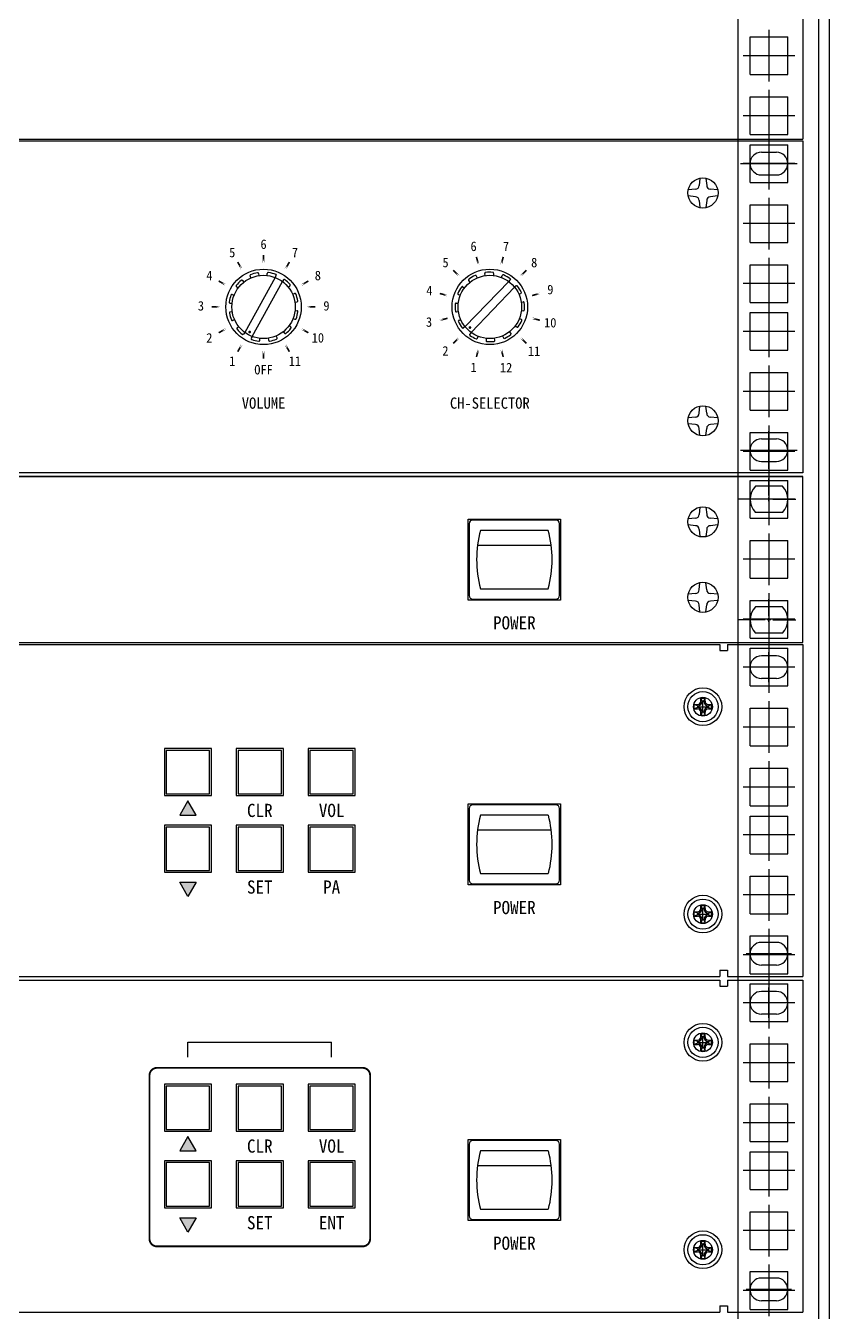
# Model space of a CAD drawing. Header units: millimetres. Extents: x 0 to 841, y 0 to 594.
# Drawn here: x 687.83 to 698.48, y 194.76 to 211.82 of the extents above; entities that cross this region are included whole.
import ezdxf
from ezdxf.enums import TextEntityAlignment as Align

# ---------------------------------------------------------------- set-up
doc = ezdxf.new("R2010")
doc.units = ezdxf.units.MM
doc.header["$LTSCALE"] = 10
doc.layers.add('LINE05', color=2, linetype='Continuous')
doc.layers.add('LINE06', color=9, linetype='Continuous')
doc.styles.get("Standard").update_dxf_attribs({"font": 'GulimChe.ttf'})

# ---------------------------------------------------------------- blocks, each defined once
blk = doc.blocks.new('sw-05')
at = {"color": 7}
for p, q in [((11, 10.5), (-11, 10.5)), ((-12, 9.5), (-12, -9.5)), ((9, 7.75), (-9, 7.75)), ((12, -9.5), (12, 9.5)), ((9.77, 3.75), (-9.77, 3.75)), ((-9, -7.75), (9, -7.75)), ((-11, -10.5), (11, -10.5))]:
    blk.add_line(p, q, dxfattribs=at)
for centre, radius, start, end in [((-11, 9.5), 1, 90, 180), ((11, 9.5), 1, 0, 90), ((20.53, 0), 30.53, 165.2952, 194.7048), ((-20.53, 0), 30.53, 345.2952, 14.7048), ((-11, -9.5), 1, 180, 270), ((11, -9.5), 1, 270, 0)]:
    blk.add_arc(centre, radius, start, end, dxfattribs=at)

msp = doc.modelspace()

# ---------------------------------------------------------------- hatches: boundary and pattern name
at = {"layer": 'LINE06'}
for points in [[(689.976, 201.543), (689.867, 201.356), (690.084, 201.356)], [(690.084, 200.465), (689.867, 200.465), (689.976, 200.277)], [(689.976, 197.093), (689.867, 196.906), (690.084, 196.906)], [(690.084, 196.015), (689.867, 196.015), (689.976, 195.827)]]:
    msp.add_hatch(color=256, dxfattribs=at).paths.add_polyline_path(points)

# ---------------------------------------------------------------- linework, layer by layer
at = {"layer": 'LINE05'}
msp.add_line((698.478, 223.661), (698.478, 123.536), dxfattribs=at)
at = {"layer": 'LINE06'}
for p, q in [((697.271, 130.211), (697.271, 223.661)), ((698.341, 130.211), (698.341, 223.661)), ((698.128, 216.992), (698.128, 210.317)), ((697.428, 211.173), (697.428, 211.673)), ((697.428, 211.673), (697.928, 211.673)), ((697.678, 211.766), (697.678, 211.081)), ((697.928, 211.173), (697.928, 211.673)), ((698.02, 211.423), (697.336, 211.423)), ((697.428, 211.173), (697.928, 211.173)), ((697.428, 210.378), (697.428, 210.878)), ((697.428, 210.878), (697.928, 210.878)), ((697.678, 210.971), (697.678, 210.286)), ((697.928, 210.378), (697.928, 210.878)), ((698.02, 210.628), (697.336, 210.628)), ((673.978, 210.317), (698.128, 210.317)), ((697.428, 210.378), (697.928, 210.378)), ((697.678, 210.336), (697.678, 209.651)), ((673.978, 210.293), (698.128, 210.293)), ((697.428, 209.743), (697.428, 210.243)), ((697.428, 210.243), (697.928, 210.243)), ((697.578, 210.143), (697.778, 210.143)), ((697.678, 210.242), (697.678, 209.743)), ((697.928, 209.743), (697.928, 210.243)), ((698.128, 210.293), (698.128, 205.893)), ((697.303, 209.993), (698.053, 209.993)), ((698.02, 209.993), (697.336, 209.993)), ((696.763, 209.797), (696.753, 209.704)), ((696.843, 209.797), (696.853, 209.704)), ((697.578, 209.843), (697.778, 209.843)), ((696.703, 209.654), (696.609, 209.644)), ((696.997, 209.644), (696.903, 209.654)), ((697.428, 209.743), (697.928, 209.743)), ((696.703, 209.554), (696.609, 209.564)), ((696.753, 209.504), (696.763, 209.41)), ((696.853, 209.504), (696.843, 209.41)), ((696.997, 209.564), (696.903, 209.554)), ((697.678, 209.541), (697.678, 208.856)), ((697.428, 208.948), (697.428, 209.448)), ((697.428, 209.448), (697.928, 209.448)), ((697.928, 208.948), (697.928, 209.448)), ((698.02, 209.198), (697.336, 209.198)), ((697.428, 208.948), (697.928, 208.948)), ((697.428, 208.153), (697.428, 208.653)), ((697.428, 208.653), (697.928, 208.653)), ((697.678, 208.746), (697.678, 208.061)), ((697.928, 208.153), (697.928, 208.653)), ((690.699, 208.444), (690.716, 208.422)), ((691.132, 208.484), (690.729, 207.756)), ((690.81, 208.478), (690.799, 208.504)), ((690.825, 207.703), (691.228, 208.431)), ((690.911, 208.536), (690.916, 208.509)), ((691.025, 208.511), (691.028, 208.538)), ((691.146, 208.522), (691.132, 208.484)), ((691.244, 208.454), (691.228, 208.431)), ((694.228, 208.431), (693.65, 207.832)), ((693.716, 208.422), (693.699, 208.444)), ((693.799, 208.504), (693.81, 208.478)), ((693.916, 208.509), (693.911, 208.536)), ((694.028, 208.538), (694.025, 208.511)), ((694.132, 208.484), (694.142, 208.51)), ((694.251, 208.464), (694.228, 208.431)), ((690.64, 208.343), (690.618, 208.359)), ((691.306, 208.355), (691.328, 208.373)), ((691.363, 208.261), (691.389, 208.272)), ((693.618, 208.359), (693.64, 208.343)), ((693.729, 207.756), (694.306, 208.355)), ((694.328, 208.373), (694.306, 208.355)), ((694.363, 208.261), (694.389, 208.272)), ((698.02, 208.403), (697.336, 208.403)), ((690.533, 208.144), (690.561, 208.141)), ((690.561, 208.257), (690.587, 208.247)), ((691.393, 208.156), (691.421, 208.16)), ((693.533, 208.144), (693.561, 208.141)), ((693.561, 208.257), (693.587, 208.247)), ((694.393, 208.156), (694.421, 208.16)), ((697.428, 208.153), (697.928, 208.153)), ((697.678, 208.111), (697.678, 207.426)), ((690.535, 208.027), (690.563, 208.031)), ((690.568, 207.914), (690.593, 207.926)), ((691.369, 207.94), (691.395, 207.93)), ((691.395, 208.046), (691.423, 208.043)), ((693.535, 208.027), (693.563, 208.031)), ((693.568, 207.914), (693.593, 207.926)), ((694.369, 207.94), (694.395, 207.93)), ((694.395, 208.046), (694.423, 208.043)), ((697.428, 207.518), (697.428, 208.018)), ((697.428, 208.018), (697.928, 208.018)), ((697.928, 207.518), (697.928, 208.018)), ((690.628, 207.814), (690.65, 207.832)), ((690.729, 207.756), (690.712, 207.733)), ((691.24, 207.765), (691.257, 207.743)), ((691.338, 207.827), (691.316, 207.844)), ((693.65, 207.832), (693.628, 207.814)), ((693.729, 207.756), (693.712, 207.733)), ((694.257, 207.743), (694.24, 207.765)), ((694.316, 207.844), (694.338, 207.827)), ((698.02, 207.768), (697.336, 207.768)), ((690.825, 207.703), (690.814, 207.677)), ((690.928, 207.648), (690.931, 207.676)), ((691.041, 207.678), (691.045, 207.651)), ((691.157, 207.683), (691.146, 207.708)), ((693.814, 207.677), (693.825, 207.703)), ((693.931, 207.676), (693.928, 207.648)), ((694.045, 207.651), (694.041, 207.678)), ((694.146, 207.708), (694.157, 207.683)), ((697.428, 207.518), (697.928, 207.518)), ((697.678, 207.316), (697.678, 206.631)), ((697.428, 206.723), (697.428, 207.223)), ((697.428, 207.223), (697.928, 207.223)), ((697.928, 206.723), (697.928, 207.223)), ((698.02, 206.973), (697.336, 206.973)), ((696.753, 206.683), (696.763, 206.777)), ((696.853, 206.683), (696.843, 206.777)), ((696.703, 206.633), (696.609, 206.623)), ((696.997, 206.623), (696.903, 206.633)), ((697.428, 206.723), (697.928, 206.723)), ((696.703, 206.533), (696.609, 206.543)), ((696.763, 206.39), (696.753, 206.483)), ((696.843, 206.39), (696.853, 206.483)), ((696.997, 206.543), (696.903, 206.533)), ((697.428, 205.928), (697.428, 206.428)), ((697.428, 206.428), (697.928, 206.428)), ((697.678, 206.521), (697.678, 205.836)), ((697.678, 205.945), (697.678, 206.444)), ((697.928, 205.928), (697.928, 206.428)), ((697.578, 206.343), (697.778, 206.343)), ((697.303, 206.193), (698.053, 206.193)), ((698.02, 206.178), (697.336, 206.178)), ((697.578, 206.043), (697.778, 206.043)), ((698.128, 205.893), (673.978, 205.893)), ((697.428, 205.928), (697.928, 205.928)), ((697.678, 205.886), (697.678, 205.201)), ((698.128, 205.843), (673.978, 205.843)), ((673.978, 205.843), (698.128, 205.843)), ((697.428, 205.293), (697.428, 205.793)), ((697.428, 205.793), (697.928, 205.793)), ((697.857, 205.718), (697.5, 205.718)), ((697.678, 205.593), (697.678, 205.818)), ((697.928, 205.293), (697.928, 205.793)), ((698.128, 203.643), (698.128, 205.843)), ((697.628, 205.543), (697.276, 205.543)), ((698.02, 205.543), (697.336, 205.543)), ((697.703, 205.543), (697.653, 205.543)), ((697.678, 205.518), (697.678, 205.568)), ((697.728, 205.543), (698.034, 205.543)), ((696.763, 205.437), (696.753, 205.343)), ((696.843, 205.437), (696.853, 205.343)), ((697.857, 205.368), (697.5, 205.368)), ((697.678, 205.493), (697.678, 205.268)), ((696.703, 205.293), (696.609, 205.283)), ((696.703, 205.193), (696.609, 205.203)), ((696.997, 205.283), (696.903, 205.293)), ((696.997, 205.203), (696.903, 205.193)), ((697.428, 205.293), (697.928, 205.293)), ((696.753, 205.143), (696.763, 205.05)), ((696.853, 205.143), (696.843, 205.05)), ((697.678, 205.091), (697.678, 204.406)), ((697.428, 204.498), (697.428, 204.998)), ((697.428, 204.998), (697.928, 204.998)), ((697.928, 204.498), (697.928, 204.998)), ((698.02, 204.748), (697.336, 204.748)), ((696.753, 204.343), (696.763, 204.437)), ((696.853, 204.343), (696.843, 204.437)), ((697.428, 204.498), (697.928, 204.498)), ((696.703, 204.293), (696.609, 204.283)), ((696.703, 204.193), (696.609, 204.203)), ((696.997, 204.283), (696.903, 204.293)), ((696.997, 204.203), (696.903, 204.193)), ((697.428, 203.703), (697.428, 204.203)), ((697.428, 204.203), (697.928, 204.203)), ((697.678, 204.296), (697.678, 203.611)), ((697.678, 203.993), (697.678, 204.218)), ((697.928, 203.703), (697.928, 204.203)), ((696.763, 204.05), (696.753, 204.143)), ((696.843, 204.05), (696.853, 204.143)), ((697.857, 204.118), (697.5, 204.118)), ((697.628, 203.943), (697.276, 203.943)), ((698.02, 203.953), (697.336, 203.953)), ((697.703, 203.943), (697.653, 203.943)), ((697.678, 203.918), (697.678, 203.968)), ((697.678, 203.893), (697.678, 203.668)), ((697.728, 203.943), (698.034, 203.943)), ((697.428, 203.703), (697.928, 203.703)), ((697.857, 203.768), (697.5, 203.768)), ((697.678, 203.661), (697.678, 202.976)), ((673.978, 203.643), (698.128, 203.643)), ((675.078, 203.618), (697.028, 203.618)), ((697.028, 203.618), (697.028, 203.538)), ((697.028, 203.538), (697.128, 203.538)), ((697.128, 203.618), (697.128, 203.538)), ((697.128, 203.618), (698.128, 203.618)), ((697.428, 203.068), (697.428, 203.568)), ((697.428, 203.568), (697.928, 203.568)), ((697.678, 203.118), (697.678, 203.518)), ((697.928, 203.068), (697.928, 203.568)), ((698.128, 203.618), (698.128, 199.218)), ((698.02, 203.318), (697.336, 203.318)), ((697.978, 203.318), (697.378, 203.318)), ((697.778, 203.468), (697.578, 203.468)), ((697.778, 203.168), (697.578, 203.168)), ((697.428, 203.068), (697.928, 203.068)), ((696.689, 202.822), (696.729, 202.822)), ((696.689, 202.765), (696.689, 202.822)), ((696.729, 202.805), (696.689, 202.822)), ((696.729, 202.805), (696.729, 202.782)), ((696.775, 202.908), (696.832, 202.908)), ((696.775, 202.868), (696.775, 202.908)), ((696.792, 202.868), (696.775, 202.908)), ((696.815, 202.868), (696.792, 202.868)), ((696.803, 202.719), (696.803, 202.868)), ((696.815, 202.868), (696.832, 202.908)), ((696.832, 202.868), (696.832, 202.908)), ((696.877, 202.822), (696.917, 202.822)), ((696.877, 202.805), (696.917, 202.822)), ((696.877, 202.805), (696.877, 202.782)), ((696.917, 202.765), (696.917, 202.822)), ((697.678, 202.866), (697.678, 202.181)), ((696.729, 202.782), (696.689, 202.765)), ((696.689, 202.765), (696.729, 202.765)), ((696.729, 202.793), (696.877, 202.793)), ((696.775, 202.679), (696.775, 202.719)), ((696.792, 202.719), (696.775, 202.679)), ((696.775, 202.679), (696.832, 202.679)), ((696.815, 202.719), (696.792, 202.719)), ((696.815, 202.719), (696.832, 202.679)), ((696.832, 202.679), (696.832, 202.719)), ((696.877, 202.782), (696.917, 202.765)), ((696.877, 202.765), (696.917, 202.765)), ((697.428, 202.273), (697.428, 202.773)), ((697.428, 202.773), (697.928, 202.773)), ((697.928, 202.273), (697.928, 202.773)), ((698.02, 202.523), (697.336, 202.523)), ((697.428, 202.273), (697.928, 202.273)), ((697.428, 201.478), (697.428, 201.978)), ((697.428, 201.978), (697.928, 201.978)), ((697.678, 202.071), (697.678, 201.386)), ((697.928, 201.478), (697.928, 201.978)), ((698.02, 201.728), (697.336, 201.728)), ((693.703, 201.443), (693.703, 200.493)), ((694.853, 201.493), (693.753, 201.493)), ((694.903, 200.493), (694.903, 201.443)), ((697.428, 201.478), (697.928, 201.478)), ((694.753, 201.356), (693.853, 201.356)), ((697.428, 200.843), (697.428, 201.343)), ((697.428, 201.343), (697.928, 201.343)), ((697.678, 201.436), (697.678, 200.751)), ((697.928, 200.843), (697.928, 201.343)), ((694.792, 201.156), (693.815, 201.156)), ((698.02, 201.093), (697.336, 201.093)), ((697.428, 200.843), (697.928, 200.843)), ((697.678, 200.641), (697.678, 199.956)), ((693.753, 200.443), (694.853, 200.443)), ((693.853, 200.581), (694.753, 200.581)), ((697.428, 200.048), (697.428, 200.548)), ((697.428, 200.548), (697.928, 200.548)), ((697.928, 200.048), (697.928, 200.548)), ((698.02, 200.298), (697.336, 200.298)), ((696.775, 200.158), (696.832, 200.158)), ((696.775, 200.118), (696.775, 200.158)), ((696.792, 200.118), (696.775, 200.158)), ((696.815, 200.118), (696.792, 200.118)), ((696.803, 199.969), (696.803, 200.118)), ((696.815, 200.118), (696.832, 200.158)), ((696.832, 200.118), (696.832, 200.158)), ((696.689, 200.072), (696.729, 200.072)), ((696.689, 200.015), (696.689, 200.072)), ((696.729, 200.055), (696.689, 200.072)), ((696.729, 200.032), (696.689, 200.015)), ((696.689, 200.015), (696.729, 200.015)), ((696.729, 200.055), (696.729, 200.032)), ((696.729, 200.043), (696.877, 200.043)), ((696.775, 199.929), (696.775, 199.969)), ((696.792, 199.969), (696.775, 199.929)), ((696.775, 199.929), (696.832, 199.929)), ((696.815, 199.969), (696.792, 199.969)), ((696.815, 199.969), (696.832, 199.929)), ((696.832, 199.929), (696.832, 199.969)), ((696.877, 200.072), (696.917, 200.072)), ((696.877, 200.055), (696.917, 200.072)), ((696.877, 200.055), (696.877, 200.032)), ((696.877, 200.032), (696.917, 200.015)), ((696.877, 200.015), (696.917, 200.015)), ((696.917, 200.015), (696.917, 200.072)), ((697.428, 200.048), (697.928, 200.048)), ((697.428, 199.253), (697.428, 199.753)), ((697.428, 199.753), (697.928, 199.753)), ((697.678, 199.846), (697.678, 199.161)), ((697.928, 199.253), (697.928, 199.753)), ((697.778, 199.668), (697.578, 199.668)), ((697.678, 199.718), (697.678, 199.318)), ((698.02, 199.503), (697.336, 199.503)), ((697.978, 199.518), (697.378, 199.518)), ((697.028, 199.298), (697.028, 199.218)), ((697.028, 199.298), (697.128, 199.298)), ((697.128, 199.298), (697.128, 199.218)), ((697.428, 199.253), (697.928, 199.253)), ((697.778, 199.368), (697.578, 199.368)), ((675.078, 199.218), (697.028, 199.218)), ((675.078, 199.168), (697.028, 199.168)), ((697.028, 199.168), (697.028, 199.088)), ((697.028, 199.088), (697.128, 199.088)), ((697.128, 199.218), (698.128, 199.218)), ((697.128, 199.168), (697.128, 199.088)), ((697.128, 199.168), (698.128, 199.168)), ((697.428, 198.618), (697.428, 199.118)), ((697.428, 199.118), (697.928, 199.118)), ((697.678, 199.211), (697.678, 198.526)), ((697.678, 198.668), (697.678, 199.068)), ((697.928, 198.618), (697.928, 199.118)), ((698.128, 199.168), (698.128, 194.768)), ((697.778, 199.018), (697.578, 199.018)), ((698.02, 198.868), (697.336, 198.868)), ((697.978, 198.868), (697.378, 198.868)), ((697.778, 198.718), (697.578, 198.718)), ((697.428, 198.618), (697.928, 198.618)), ((696.689, 198.372), (696.729, 198.372)), ((696.689, 198.315), (696.689, 198.372)), ((696.729, 198.355), (696.689, 198.372)), ((696.775, 198.458), (696.832, 198.458)), ((696.775, 198.418), (696.775, 198.458)), ((696.792, 198.418), (696.775, 198.458)), ((696.815, 198.418), (696.792, 198.418)), ((696.803, 198.269), (696.803, 198.418)), ((696.815, 198.418), (696.832, 198.458)), ((696.832, 198.418), (696.832, 198.458)), ((696.877, 198.372), (696.917, 198.372)), ((696.877, 198.355), (696.917, 198.372)), ((696.917, 198.315), (696.917, 198.372)), ((697.678, 198.416), (697.678, 197.731)), ((689.976, 198.345), (691.881, 198.345)), ((689.976, 198.145), (689.976, 198.345)), ((691.881, 198.145), (691.881, 198.345)), ((696.729, 198.332), (696.689, 198.315)), ((696.689, 198.315), (696.729, 198.315)), ((696.729, 198.355), (696.729, 198.332)), ((696.729, 198.343), (696.877, 198.343)), ((696.775, 198.229), (696.775, 198.269)), ((696.792, 198.269), (696.775, 198.229)), ((696.775, 198.229), (696.832, 198.229)), ((696.815, 198.269), (696.792, 198.269)), ((696.815, 198.269), (696.832, 198.229)), ((696.832, 198.229), (696.832, 198.269)), ((696.877, 198.355), (696.877, 198.332)), ((696.877, 198.332), (696.917, 198.315)), ((696.877, 198.315), (696.917, 198.315)), ((697.428, 197.823), (697.428, 198.323)), ((697.428, 198.323), (697.928, 198.323)), ((697.928, 197.823), (697.928, 198.323)), ((698.02, 198.073), (697.336, 198.073)), ((697.428, 197.823), (697.928, 197.823)), ((697.428, 197.028), (697.428, 197.528)), ((697.428, 197.528), (697.928, 197.528)), ((697.678, 197.621), (697.678, 196.936)), ((697.928, 197.028), (697.928, 197.528)), ((698.02, 197.278), (697.336, 197.278)), ((694.853, 197.043), (693.753, 197.043)), ((697.428, 197.028), (697.928, 197.028)), ((693.703, 196.993), (693.703, 196.043)), ((694.753, 196.906), (693.853, 196.906)), ((694.903, 196.043), (694.903, 196.993)), ((697.428, 196.393), (697.428, 196.893)), ((697.428, 196.893), (697.928, 196.893)), ((697.678, 196.986), (697.678, 196.301)), ((697.928, 196.393), (697.928, 196.893)), ((694.792, 196.706), (693.815, 196.706)), ((698.02, 196.643), (697.336, 196.643)), ((697.428, 196.393), (697.928, 196.393)), ((697.678, 196.191), (697.678, 195.506)), ((693.753, 195.993), (694.853, 195.993)), ((693.853, 196.131), (694.753, 196.131)), ((697.428, 195.598), (697.428, 196.098)), ((697.428, 196.098), (697.928, 196.098)), ((697.928, 195.598), (697.928, 196.098)), ((698.02, 195.848), (697.336, 195.848)), ((696.775, 195.708), (696.832, 195.708)), ((696.775, 195.668), (696.775, 195.708)), ((696.792, 195.668), (696.775, 195.708)), ((696.815, 195.668), (696.792, 195.668)), ((696.803, 195.519), (696.803, 195.668)), ((696.815, 195.668), (696.832, 195.708)), ((696.832, 195.668), (696.832, 195.708)), ((696.689, 195.622), (696.729, 195.622)), ((696.689, 195.565), (696.689, 195.622)), ((696.729, 195.605), (696.689, 195.622)), ((696.729, 195.582), (696.689, 195.565)), ((696.689, 195.565), (696.729, 195.565)), ((696.729, 195.605), (696.729, 195.582)), ((696.729, 195.593), (696.877, 195.593)), ((696.775, 195.479), (696.775, 195.519)), ((696.792, 195.519), (696.775, 195.479)), ((696.775, 195.479), (696.832, 195.479)), ((696.815, 195.519), (696.792, 195.519)), ((696.815, 195.519), (696.832, 195.479)), ((696.832, 195.479), (696.832, 195.519)), ((696.877, 195.622), (696.917, 195.622)), ((696.877, 195.605), (696.917, 195.622)), ((696.877, 195.605), (696.877, 195.582)), ((696.877, 195.582), (696.917, 195.565)), ((696.877, 195.565), (696.917, 195.565)), ((696.917, 195.565), (696.917, 195.622)), ((697.428, 195.598), (697.928, 195.598)), ((697.428, 194.803), (697.428, 195.303)), ((697.428, 195.303), (697.928, 195.303)), ((697.678, 195.396), (697.678, 194.711)), ((697.928, 194.803), (697.928, 195.303)), ((697.778, 195.218), (697.578, 195.218)), ((697.678, 195.268), (697.678, 194.868)), ((698.02, 195.053), (697.336, 195.053)), ((697.978, 195.068), (697.378, 195.068)), ((697.028, 194.848), (697.028, 194.768)), ((697.028, 194.848), (697.128, 194.848)), ((697.128, 194.848), (697.128, 194.768)), ((697.428, 194.803), (697.928, 194.803)), ((697.778, 194.918), (697.578, 194.918)), ((675.078, 194.768), (697.028, 194.768)), ((697.128, 194.768), (698.128, 194.768))]:
    msp.add_line(p, q, dxfattribs=at)
at = {"layer": 'LINE06', "const_width": 0.0217}
for points in [[(690.978, 208.671), (690.978, 208.78)], [(690.689, 208.594), (690.635, 208.688)], [(691.267, 208.594), (691.321, 208.688)], [(693.828, 208.652), (693.8, 208.756)], [(694.128, 208.652), (694.156, 208.756)], [(690.478, 208.382), (690.384, 208.437)], [(691.479, 208.382), (691.572, 208.437)], [(693.569, 208.502), (693.493, 208.579)], [(694.387, 208.502), (694.463, 208.579)], [(693.42, 208.243), (693.315, 208.271)], [(694.644, 208.272), (694.539, 208.244)], [(694.644, 208.272), (694.539, 208.244)], [(694.644, 208.272), (694.539, 208.244)], [(694.644, 208.272), (694.539, 208.244)], [(694.644, 208.272), (694.539, 208.244)], [(694.644, 208.272), (694.539, 208.244)], [(694.644, 208.272), (694.539, 208.244)], [(694.644, 208.272), (694.539, 208.244)], [(690.4, 208.093), (690.292, 208.093)], [(691.556, 208.093), (691.664, 208.093)], [(693.312, 207.915), (693.417, 207.943)], [(693.312, 207.915), (693.417, 207.943)], [(693.312, 207.915), (693.417, 207.943)], [(693.312, 207.915), (693.417, 207.943)], [(693.312, 207.915), (693.417, 207.943)], [(693.312, 207.915), (693.417, 207.943)], [(693.312, 207.915), (693.417, 207.943)], [(693.312, 207.915), (693.417, 207.943)], [(694.536, 207.944), (694.641, 207.916)], [(690.478, 207.804), (690.384, 207.75)], [(691.479, 207.804), (691.572, 207.75)], [(690.689, 207.593), (690.635, 207.499)], [(691.267, 207.593), (691.321, 207.499)], [(693.569, 207.685), (693.493, 207.608)], [(694.387, 207.685), (694.463, 207.608)], [(690.978, 207.515), (690.978, 207.407)], [(693.828, 207.535), (693.8, 207.43)], [(694.128, 207.535), (694.156, 207.43)]]:
    msp.add_lwpolyline(points, close=True, dxfattribs=at)
at = {"layer": 'LINE06', "const_width": 0.018}
for points in [[(690.801, 207.756, 1), (690.787, 207.766, 1)], [(693.72, 207.813, 1), (693.709, 207.827, 1)]]:
    msp.add_lwpolyline(points, format="xyb", close=True, dxfattribs=at)
at = {"layer": 'LINE06'}
for points in [[(693.691, 204.206), (693.691, 205.281), (694.916, 205.281), (694.916, 204.206)], [(693.691, 204.206), (693.691, 205.281), (694.916, 205.281), (694.916, 204.206)], [(689.663, 201.614), (690.288, 201.614), (690.288, 202.239), (689.663, 202.239)], [(689.663, 201.614), (690.288, 201.614), (690.288, 202.239), (689.663, 202.239)], [(689.688, 201.639), (690.263, 201.639), (690.263, 202.214), (689.688, 202.214)], [(690.616, 201.614), (691.241, 201.614), (691.241, 202.239), (690.616, 202.239)], [(690.616, 201.614), (691.241, 201.614), (691.241, 202.239), (690.616, 202.239)], [(690.641, 201.639), (691.216, 201.639), (691.216, 202.214), (690.641, 202.214)], [(691.568, 201.614), (692.193, 201.614), (692.193, 202.239), (691.568, 202.239)], [(691.568, 201.614), (692.193, 201.614), (692.193, 202.239), (691.568, 202.239)], [(691.593, 201.639), (692.168, 201.639), (692.168, 202.214), (691.593, 202.214)], [(689.976, 201.543), (689.867, 201.356), (690.084, 201.356)], [(693.691, 200.431), (693.691, 201.506), (694.916, 201.506), (694.916, 200.431)], [(693.691, 200.431), (693.691, 201.506), (694.916, 201.506), (694.916, 200.431)], [(689.663, 200.598), (690.288, 200.598), (690.288, 201.223), (689.663, 201.223)], [(689.663, 200.598), (690.288, 200.598), (690.288, 201.223), (689.663, 201.223)], [(689.688, 200.623), (690.263, 200.623), (690.263, 201.198), (689.688, 201.198)], [(690.616, 200.598), (691.241, 200.598), (691.241, 201.223), (690.616, 201.223)], [(690.616, 200.598), (691.241, 200.598), (691.241, 201.223), (690.616, 201.223)], [(690.641, 200.623), (691.216, 200.623), (691.216, 201.198), (690.641, 201.198)], [(691.568, 200.598), (692.193, 200.598), (692.193, 201.223), (691.568, 201.223)], [(691.568, 200.598), (692.193, 200.598), (692.193, 201.223), (691.568, 201.223)], [(691.593, 200.623), (692.168, 200.623), (692.168, 201.198), (691.593, 201.198)], [(689.976, 200.277), (689.867, 200.465), (690.084, 200.465)], [(689.663, 197.164), (690.288, 197.164), (690.288, 197.789), (689.663, 197.789)], [(689.663, 197.164), (690.288, 197.164), (690.288, 197.789), (689.663, 197.789)], [(689.688, 197.189), (690.263, 197.189), (690.263, 197.764), (689.688, 197.764)], [(690.616, 197.164), (691.241, 197.164), (691.241, 197.789), (690.616, 197.789)], [(690.616, 197.164), (691.241, 197.164), (691.241, 197.789), (690.616, 197.789)], [(690.641, 197.189), (691.216, 197.189), (691.216, 197.764), (690.641, 197.764)], [(691.568, 197.164), (692.193, 197.164), (692.193, 197.789), (691.568, 197.789)], [(691.568, 197.164), (692.193, 197.164), (692.193, 197.789), (691.568, 197.789)], [(691.593, 197.189), (692.168, 197.189), (692.168, 197.764), (691.593, 197.764)], [(689.976, 197.093), (689.867, 196.906), (690.084, 196.906)], [(693.691, 195.981), (693.691, 197.056), (694.916, 197.056), (694.916, 195.981)], [(693.691, 195.981), (693.691, 197.056), (694.916, 197.056), (694.916, 195.981)], [(689.663, 196.148), (690.288, 196.148), (690.288, 196.773), (689.663, 196.773)], [(689.663, 196.148), (690.288, 196.148), (690.288, 196.773), (689.663, 196.773)], [(689.688, 196.173), (690.263, 196.173), (690.263, 196.748), (689.688, 196.748)], [(690.616, 196.148), (691.241, 196.148), (691.241, 196.773), (690.616, 196.773)], [(690.616, 196.148), (691.241, 196.148), (691.241, 196.773), (690.616, 196.773)], [(690.641, 196.173), (691.216, 196.173), (691.216, 196.748), (690.641, 196.748)], [(691.568, 196.148), (692.193, 196.148), (692.193, 196.773), (691.568, 196.773)], [(691.568, 196.148), (692.193, 196.148), (692.193, 196.773), (691.568, 196.773)], [(691.593, 196.173), (692.168, 196.173), (692.168, 196.748), (691.593, 196.748)], [(689.976, 195.827), (689.867, 196.015), (690.084, 196.015)]]:
    msp.add_lwpolyline(points, close=True, dxfattribs=at)
at = {"layer": 'LINE06', "const_width": 0.025}
for points in [[(689.566, 198.005, 0.414214), (689.466, 197.905)], [(692.391, 197.905, 0.414214), (692.291, 198.005)], [(689.466, 195.738, 0.414214), (689.566, 195.638)], [(692.291, 195.638, 0.414214), (692.391, 195.738)]]:
    msp.add_lwpolyline(points, format="xyb", dxfattribs=at)
for points in [[(689.466, 195.738), (689.466, 197.905)], [(689.566, 198.005), (692.291, 198.005)], [(692.391, 195.738), (692.391, 197.905)], [(689.566, 195.638), (692.291, 195.638)]]:
    msp.add_lwpolyline(points, dxfattribs=at)
at = {"layer": 'LINE06'}
for centre, radius in [((696.803, 209.604), 0.2), ((690.978, 208.093), 0.5), ((690.978, 208.093), 0.42), ((693.978, 208.093), 0.5), ((693.978, 208.093), 0.42), ((696.803, 206.583), 0.2), ((696.803, 205.243), 0.2), ((696.803, 204.243), 0.2), ((696.803, 202.793), 0.25), ((696.803, 202.793), 0.2), ((696.803, 202.793), 0.125), ((696.803, 200.043), 0.25), ((696.803, 200.043), 0.2), ((696.803, 200.043), 0.125), ((696.803, 198.343), 0.25), ((696.803, 198.343), 0.2), ((696.803, 198.343), 0.125), ((696.803, 195.593), 0.25), ((696.803, 195.593), 0.2), ((696.803, 195.593), 0.125)]:
    msp.add_circle(centre, radius, dxfattribs=at)
for centre, radius, start, end in [((697.578, 209.993), 0.15, 90, 270), ((697.778, 209.993), 0.15, 270, 90), ((696.703, 209.704), 0.05, 270, 0), ((696.903, 209.704), 0.05, 180, 270), ((696.703, 209.504), 0.05, 0, 90), ((696.903, 209.504), 0.05, 90, 180), ((690.978, 208.093), 0.46, 130.094, 142.0242), ((690.69, 208.436), 0.012, 38.5591, 130.094), ((690.81, 208.509), 0.012, 112.0242, 203.5591), ((690.978, 208.093), 0.46, 100.094, 112.0242), ((690.9, 208.535), 0.012, 8.5591, 100.094), ((691.04, 208.537), 0.012, 82.0242, 173.5591), ((690.978, 208.093), 0.46, 68.5591, 82.0242), ((691.254, 208.447), 0.012, 52.0242, 143.5591), ((690.978, 208.093), 0.46, 40.094, 52.0242), ((693.708, 208.451), 0.012, 127.0242, 218.5591), ((693.978, 208.093), 0.46, 115.094, 127.0242), ((693.788, 208.499), 0.012, 23.5591, 115.094), ((693.923, 208.538), 0.012, 97.0242, 188.5591), ((693.978, 208.093), 0.46, 85.094, 97.0242), ((694.016, 208.54), 0.012, 353.5591, 85.094), ((694.153, 208.506), 0.012, 67.0242, 158.5591), ((693.978, 208.093), 0.46, 53.5591, 67.0242), ((690.625, 208.369), 0.012, 142.0242, 233.5591), ((691.321, 208.382), 0.012, 308.5591, 40.094), ((691.393, 208.261), 0.012, 22.0242, 113.5591), ((690.978, 208.093), 0.46, 10.094, 22.0242), ((693.566, 208.268), 0.012, 157.0242, 248.5591), ((693.978, 208.093), 0.46, 145.094, 157.0242), ((693.611, 208.35), 0.012, 53.5591, 145.094), ((694.336, 208.363), 0.012, 37.0242, 128.5591), ((693.978, 208.093), 0.46, 25.094, 37.0242), ((694.384, 208.283), 0.012, 293.5591, 25.094), ((690.534, 208.156), 0.012, 172.0242, 263.5591), ((690.978, 208.093), 0.46, 160.094, 172.0242), ((690.557, 208.246), 0.012, 68.5591, 160.094), ((691.419, 208.172), 0.012, 278.5591, 10.094), ((693.978, 208.093), 0.46, 175.094, 187.0242), ((693.532, 208.132), 0.012, 83.5591, 175.094), ((694.423, 208.148), 0.012, 7.0242, 98.5591), ((693.978, 208.093), 0.46, 355.094, 7.0242), ((690.537, 208.015), 0.012, 98.5591, 190.094), ((690.978, 208.093), 0.46, 190.094, 202.0242), ((690.563, 207.925), 0.012, 202.0242, 293.5591), ((691.399, 207.941), 0.012, 248.5591, 340.094), ((690.978, 208.093), 0.46, 340.094, 352.0242), ((691.422, 208.031), 0.012, 352.0242, 83.5591), ((693.533, 208.039), 0.012, 187.0242, 278.5591), ((694.391, 207.919), 0.012, 337.0242, 68.5591), ((694.424, 208.055), 0.012, 263.5591, 355.094), ((690.635, 207.805), 0.012, 128.5591, 220.094), ((690.978, 208.093), 0.46, 220.094, 232.0242), ((690.978, 208.093), 0.46, 310.094, 322.0242), ((691.331, 207.818), 0.012, 322.0242, 53.5591), ((693.572, 207.903), 0.012, 113.5591, 205.094), ((693.978, 208.093), 0.46, 205.094, 217.0242), ((693.62, 207.824), 0.012, 217.0242, 308.5591), ((694.345, 207.837), 0.012, 233.5591, 325.094), ((693.978, 208.093), 0.46, 325.094, 337.0242), ((690.702, 207.74), 0.012, 232.0242, 323.5591), ((690.826, 207.672), 0.012, 158.5591, 250.094), ((690.978, 208.093), 0.46, 250.094, 262.0242), ((690.916, 207.65), 0.012, 262.0242, 353.5591), ((691.057, 207.652), 0.012, 188.5591, 280.094), ((690.978, 208.093), 0.46, 280.094, 292.0242), ((691.146, 207.678), 0.012, 292.0242, 23.5591), ((691.267, 207.751), 0.012, 218.5591, 310.094), ((693.722, 207.726), 0.012, 143.5591, 235.094), ((693.978, 208.093), 0.46, 235.094, 247.0242), ((693.803, 207.681), 0.012, 247.0242, 338.5591), ((693.94, 207.647), 0.012, 173.5591, 265.094), ((693.978, 208.093), 0.46, 265.094, 277.0242), ((694.033, 207.649), 0.012, 277.0242, 8.5591), ((694.168, 207.688), 0.012, 203.5591, 295.094), ((693.978, 208.093), 0.46, 295.094, 307.0242), ((694.248, 207.736), 0.012, 307.0242, 38.5591), ((696.703, 206.683), 0.05, 270, 0), ((696.903, 206.683), 0.05, 180, 270), ((696.703, 206.483), 0.05, 0, 90), ((696.903, 206.483), 0.05, 90, 180), ((697.578, 206.193), 0.15, 90, 270), ((697.778, 206.193), 0.15, 270, 90), ((697.678, 205.543), 0.25, 135.573, 224.427), ((697.678, 205.543), 0.25, 315.573, 44.427), ((696.703, 205.343), 0.05, 270, 0), ((696.703, 205.143), 0.05, 0, 90), ((696.903, 205.343), 0.05, 180, 270), ((696.903, 205.143), 0.05, 90, 180), ((696.703, 204.343), 0.05, 270, 0), ((696.903, 204.343), 0.05, 180, 270), ((696.703, 204.143), 0.05, 0, 90), ((696.903, 204.143), 0.05, 90, 180), ((697.678, 203.943), 0.25, 135.573, 224.427), ((697.678, 203.943), 0.25, 315.573, 44.427), ((697.578, 203.318), 0.15, 90, 270), ((697.778, 203.318), 0.15, 270, 90), ((696.729, 202.868), 0.0457, 270, 0), ((696.729, 202.868), 0.0629, 270, 0), ((696.877, 202.868), 0.0629, 180, 270), ((696.877, 202.868), 0.0457, 180, 270), ((696.729, 202.719), 0.0629, 0, 90), ((696.729, 202.719), 0.0457, 0, 90), ((696.877, 202.719), 0.0629, 90, 180), ((696.877, 202.719), 0.0457, 90, 180), ((693.753, 201.443), 0.05, 90, 180), ((694.853, 201.443), 0.05, 0, 90), ((695.33, 200.968), 1.527, 165.2952, 194.7048), ((693.277, 200.968), 1.527, 345.2952, 14.7048), ((693.753, 200.493), 0.05, 180, 270), ((694.853, 200.493), 0.05, 270, 0), ((696.729, 200.118), 0.0457, 270, 0), ((696.729, 200.118), 0.0629, 270, 0), ((696.877, 200.118), 0.0629, 180, 270), ((696.877, 200.118), 0.0457, 180, 270), ((696.729, 199.969), 0.0629, 0, 90), ((696.729, 199.969), 0.0457, 0, 90), ((696.877, 199.969), 0.0629, 90, 180), ((696.877, 199.969), 0.0457, 90, 180), ((697.578, 199.518), 0.15, 90, 270), ((697.778, 199.518), 0.15, 270, 90), ((697.578, 198.868), 0.15, 90, 270), ((697.778, 198.868), 0.15, 270, 90), ((696.729, 198.418), 0.0457, 270, 0), ((696.729, 198.418), 0.0629, 270, 0), ((696.877, 198.418), 0.0629, 180, 270), ((696.877, 198.418), 0.0457, 180, 270), ((696.729, 198.269), 0.0629, 0, 90), ((696.729, 198.269), 0.0457, 0, 90), ((696.877, 198.269), 0.0629, 90, 180), ((696.877, 198.269), 0.0457, 90, 180), ((693.753, 196.993), 0.05, 90, 180), ((694.853, 196.993), 0.05, 0, 90), ((695.33, 196.518), 1.527, 165.2952, 194.7048), ((693.277, 196.518), 1.527, 345.2952, 14.7048), ((693.753, 196.043), 0.05, 180, 270), ((694.853, 196.043), 0.05, 270, 0), ((696.729, 195.668), 0.0457, 270, 0), ((696.729, 195.668), 0.0629, 270, 0), ((696.877, 195.668), 0.0629, 180, 270), ((696.877, 195.668), 0.0457, 180, 270), ((696.729, 195.519), 0.0629, 0, 90), ((696.729, 195.519), 0.0457, 0, 90), ((696.877, 195.519), 0.0629, 90, 180), ((696.877, 195.519), 0.0457, 90, 180), ((697.578, 195.068), 0.15, 90, 270), ((697.778, 195.068), 0.15, 270, 90)]:
    msp.add_arc(centre, radius, start, end, dxfattribs=at)

# ---------------------------------------------------------------- block references
at = {"layer": 'LINE06', "xscale": 0.04999999999995453, "yscale": 0.04999999999995453, "zscale": 0.04999999999995453}
msp.add_blockref('sw-05', (694.303, 204.743), dxfattribs=at)

# ---------------------------------------------------------------- texts
at = {"layer": 'LINE06'}
for s, height, p in [('6', 0.126, (690.978, 208.924)), ('6', 0.126, (693.763, 208.896)), ('7', 0.126, (694.193, 208.896)), ('5', 0.126, (690.563, 208.813)), ('7', 0.126, (691.394, 208.813)), ('5', 0.126, (693.391, 208.681)), ('8', 0.126, (694.566, 208.681)), ('4', 0.126, (690.259, 208.509)), ('8', 0.126, (691.698, 208.509)), ('4', 0.126, (693.176, 208.309)), ('9', 0.126, (694.78, 208.323)), ('3', 0.126, (690.148, 208.107)), ('9', 0.126, (691.812, 208.107)), ('3', 0.126, (693.172, 207.892)), ('10', 0.1264, (694.779, 207.883)), ('2', 0.126, (690.259, 207.683)), ('10', 0.1264, (691.698, 207.683)), ('1', 0.126, (690.563, 207.375)), ('11', 0.1264, (691.394, 207.375)), ('2', 0.126, (693.389, 207.511)), ('11', 0.1264, (694.565, 207.507)), ('OFF', 0.1264, (690.978, 207.261)), ('1', 0.126, (693.763, 207.292)), ('12', 0.1264, (694.194, 207.289)), ('CH-SELECTOR', 0.14875, (693.978, 206.818))]:
    msp.add_text(s, height=height, dxfattribs=at).set_placement(p, align=Align.MIDDLE)
for s, height, p in [('VOLUME', 0.1487, (690.978, 206.818)), ('POWER', 0.175, (694.303, 203.905)), ('CLR', 0.175, (690.928, 201.418)), ('VOL', 0.175, (691.881, 201.418)), ('SET', 0.175, (690.928, 200.402)), ('PA', 0.175, (691.881, 200.402)), ('POWER', 0.175, (694.303, 200.13)), ('CLR', 0.175, (690.928, 196.968)), ('VOL', 0.175, (691.881, 196.968)), ('SET', 0.175, (690.928, 195.952)), ('ENT', 0.175, (691.881, 195.952)), ('POWER', 0.175, (694.303, 195.68))]:
    msp.add_text(s, height=height, dxfattribs=at).set_placement(p, align=Align.MIDDLE_CENTER)

doc.saveas('drawing.dxf')
